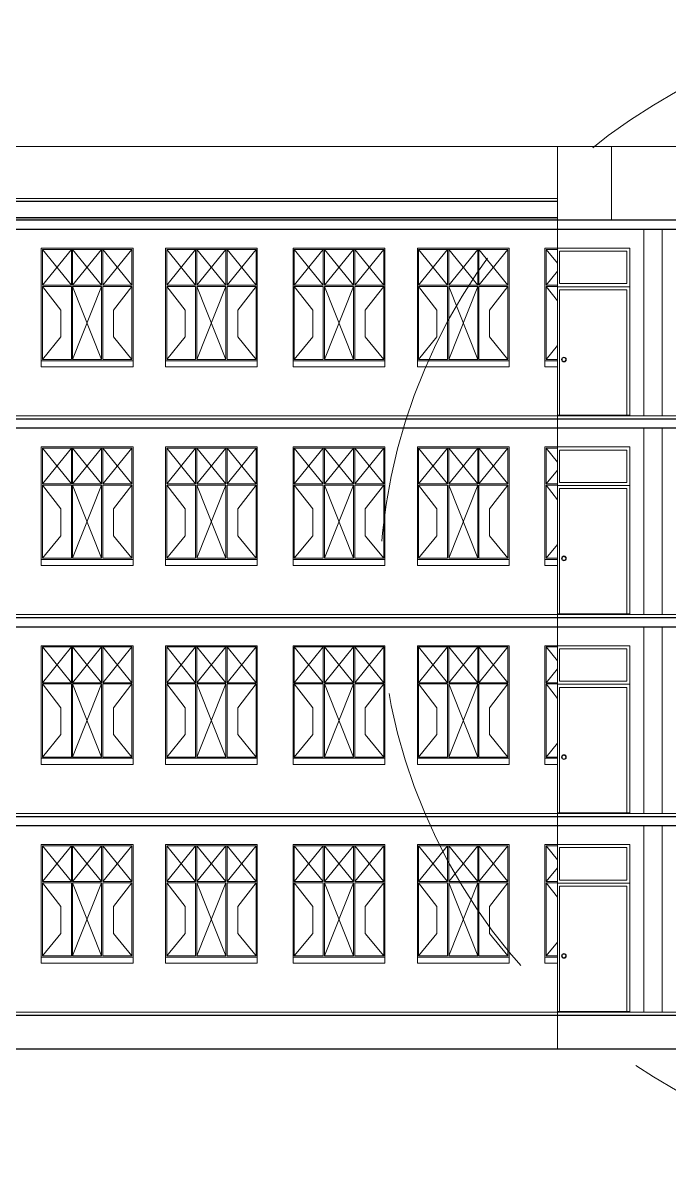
# Model space of a CAD drawing. Header units: millimetres. Extents: x 1898 to 3725, y 783 to 1532.
# Drawn here: x 2407.59 to 2418.15, y 917.74 to 936.32 of the extents above; entities that cross this region are included whole.
import ezdxf

# ---------------------------------------------------------------- set-up
doc = ezdxf.new("R2010")
doc.units = ezdxf.units.MM
doc.linetypes.add('DASHED', pattern=[0.75, 0.5, -0.25])
for name, color, linetype, lineweight in [('CLL LEV.', 15, 'Continuous', 18), ('DIM', 6, 'Continuous', 18), ('Door', 54, 'Continuous', 18), ('Dotted', 23, 'DASHED', 15), ('dpc', 24, 'Continuous', 30), ('ELEV.1', 7, 'Continuous', 20), ('ELEV.2', 250, 'Continuous', 20), ('flooring', 1, 'Continuous', 18), ('rcc', 5, 'Continuous', 30), ('Wall', 7, 'Continuous', 30), ('Window', 150, 'Continuous', 15)]:
    doc.layers.add(name, color=color, linetype=linetype, lineweight=lineweight)

# ---------------------------------------------------------------- blocks, each defined once
blk = doc.blocks.new('WIN')
at = {"layer": 'CLL LEV.'}
for p, q in [((0, 0), (0, -0.1)), ((1.5, 0), (1.5, -0.1)), ((0, -0.1), (1.5, -0.1))]:
    blk.add_line(p, q, dxfattribs=at)
at = {"layer": 'Dotted', "ltscale": 130}
for p, q in [((0.02, 1.82), (0.493, 1.235)), ((0.02, 1.235), (0.493, 1.82)), ((0.513, 1.82), (0.987, 1.235)), ((0.513, 1.235), (0.987, 1.82)), ((1.007, 1.82), (1.48, 1.235)), ((1.007, 1.235), (1.48, 1.82)), ((0.32, 0.827), (0.02, 1.215)), ((0.513, 1.215), (0.987, 0.02)), ((0.513, 0.02), (0.987, 1.215)), ((1.18, 0.827), (1.48, 1.215)), ((0.32, 0.827), (0.32, 0.389)), ((1.18, 0.827), (1.18, 0.389)), ((0.32, 0.389), (0.02, 0.02)), ((1.18, 0.389), (1.48, 0.02))]:
    blk.add_line(p, q, dxfattribs=at)
at = {"layer": 'Window'}
for p, q in [((0, 1.84), (0, 0)), ((0, 1.84), (1.5, 1.84)), ((0.02, 1.82), (0.02, 1.235)), ((0.02, 1.82), (1.48, 1.82)), ((0.493, 1.82), (0.493, 1.235)), ((0.513, 1.82), (0.513, 1.235)), ((0.987, 1.82), (0.987, 1.235)), ((1.007, 1.82), (1.007, 1.235)), ((1.48, 1.82), (1.48, 1.235)), ((1.5, 1.84), (1.5, 0)), ((0.02, 1.235), (0.493, 1.235)), ((0.02, 1.215), (0.493, 1.215)), ((0.02, 1.215), (0.02, 0.02)), ((0.493, 1.215), (0.493, 0.02)), ((0.513, 1.235), (0.987, 1.235)), ((0.513, 1.215), (0.987, 1.215)), ((0.513, 1.215), (0.513, 0.02)), ((0.987, 1.215), (0.987, 0.02)), ((1.007, 1.235), (1.48, 1.235)), ((1.007, 1.215), (1.48, 1.215)), ((1.007, 1.215), (1.007, 0.02)), ((1.48, 1.215), (1.48, 0.02)), ((0, 0), (1.5, 0)), ((0.02, 0.02), (0.493, 0.02)), ((0.513, 0.02), (0.987, 0.02)), ((1.007, 0.02), (1.48, 0.02))]:
    blk.add_line(p, q, dxfattribs=at)
blk = doc.blocks.new('DOOOR CLASSSSS')
at = {"layer": 'Door', "linetype": 'Continuous', "ltscale": 0.05}
blk.add_line((4913.247, -808.064), (4914.429, -808.064), dxfattribs=at)
for points in [[(4914.429, -805.334), (4913.247, -805.334), (4913.247, -805.964), (4914.429, -805.964)], [(4914.429, -805.964), (4913.247, -805.964), (4913.247, -808.064)], [(4914.397, -808.064), (4914.397, -806.014), (4913.297, -806.014), (4913.297, -808.064)]]:
    blk.add_lwpolyline(points, dxfattribs=at)
blk.add_lwpolyline([(4913.297, -805.914), (4914.397, -805.914), (4914.397, -805.384), (4913.297, -805.384)], close=True, dxfattribs=at)
at = {"layer": 'Door'}
for radius in [0.0385, 0.0308]:
    blk.add_circle((4914.323, -807.155), radius, dxfattribs=at)

msp = doc.modelspace()

# ---------------------------------------------------------------- hatches: boundary and pattern name
at = {"layer": 'dpc'}
msp.add_hatch(color=256, dxfattribs=at).paths.add_polyline_path([(2416.3207, 933.1393), (2391.7624, 933.1393), (2391.7624, 933.8993), (2391.6724, 933.8993), (2391.6724, 933.9368), (2391.6574, 933.9368), (2391.6574, 933.8843), (2391.7224, 933.8843), (2391.7224, 933.0993), (2416.3207, 933.0993)])

# ---------------------------------------------------------------- linework, layer by layer
at = {"layer": 'CLL LEV.'}
for p, q in [((2416.1173, 930.7993), (2416.1173, 930.6993)), ((2416.1173, 930.6993), (2416.3207, 930.6993)), ((2416.1173, 927.5493), (2416.1173, 927.4493)), ((2416.1173, 927.4493), (2416.3207, 927.4493)), ((2416.1173, 924.2993), (2416.1173, 924.1993)), ((2416.1173, 924.1993), (2416.3207, 924.1993)), ((2416.1173, 921.0493), (2416.1173, 920.9493)), ((2416.1173, 920.9493), (2416.3207, 920.9493))]:
    msp.add_line(p, q, dxfattribs=at)
at = {"layer": 'DIM', "color": 1, "linetype": 'DASHED', "ltscale": 10}
msp.add_circle((2422.7066, 927.0345), 9.2895, dxfattribs=at)
at = {"layer": 'Dotted', "ltscale": 130}
for p, q in [((2416.1373, 932.6193), (2416.3207, 932.3926)), ((2416.1373, 932.0343), (2416.3207, 932.261)), ((2416.3207, 931.777), (2416.1373, 932.0143)), ((2416.3207, 931.0451), (2416.1373, 930.8193)), ((2416.1373, 929.3693), (2416.3207, 929.1426)), ((2416.1373, 928.7843), (2416.3207, 929.011)), ((2416.3207, 928.527), (2416.1373, 928.7643)), ((2416.3207, 927.7951), (2416.1373, 927.5693)), ((2416.1373, 926.1193), (2416.3207, 925.8926)), ((2416.1373, 925.5343), (2416.3207, 925.761)), ((2416.3207, 925.277), (2416.1373, 925.5143)), ((2416.3207, 924.5451), (2416.1373, 924.3193)), ((2416.1373, 922.8693), (2416.3207, 922.6426)), ((2416.1373, 922.2843), (2416.3207, 922.511)), ((2416.3207, 922.027), (2416.1373, 922.2643)), ((2416.3207, 921.2951), (2416.1373, 921.0693))]:
    msp.add_line(p, q, dxfattribs=at)
at = {"layer": 'dpc'}
msp.add_line((2391.7624, 933.1393), (2416.3207, 933.1393), dxfattribs=at)
at = {"layer": 'ELEV.1'}
for p, q in [((2416.3207, 934.2993), (2391.8374, 934.2993)), ((2416.3207, 934.2993), (2416.3207, 919.5493)), ((2417.2023, 934.2993), (2424.2448, 934.2993)), ((2417.2023, 934.2993), (2417.2023, 933.0993)), ((2417.7323, 932.9493), (2417.7323, 929.8993)), ((2418.0323, 932.9493), (2418.0323, 929.8993)), ((2417.7323, 929.6993), (2417.7323, 926.6493)), ((2418.0323, 929.6993), (2418.0323, 926.6493)), ((2417.7323, 926.4493), (2417.7323, 923.3993)), ((2418.0323, 926.4493), (2418.0323, 923.3993)), ((2417.7323, 923.1993), (2417.7323, 920.1493)), ((2418.0323, 923.1993), (2418.0323, 920.1493))]:
    msp.add_line(p, q, dxfattribs=at)
at = {"layer": 'ELEV.2'}
for p, q in [((2417.2023, 934.2993), (2416.3207, 934.2993)), ((2416.3207, 934.2993), (2416.3207, 933.0993))]:
    msp.add_line(p, q, dxfattribs=at)
at = {"layer": 'flooring'}
for p, q in [((2416.3207, 933.4493), (2391.7624, 933.4493)), ((2397.4223, 929.8993), (2431.7148, 929.8993)), ((2397.4223, 926.6493), (2431.7148, 926.6493)), ((2397.4223, 923.3993), (2431.7148, 923.3993)), ((2397.4223, 920.1493), (2431.7148, 920.1493))]:
    msp.add_line(p, q, dxfattribs=at)
at = {"layer": 'rcc'}
for p, q in [((2416.3207, 933.3993), (2391.7624, 933.3993)), ((2391.4924, 933.0993), (2456.6348, 933.0993)), ((2397.4573, 932.9493), (2431.6448, 932.9493)), ((2397.1573, 929.8493), (2456.6348, 929.8493)), ((2397.4573, 929.6993), (2431.6448, 929.6993)), ((2397.1573, 926.5993), (2456.6348, 926.5993)), ((2397.4573, 926.4493), (2431.6448, 926.4493)), ((2397.1573, 923.3493), (2456.6348, 923.3493)), ((2397.4573, 923.1993), (2431.6448, 923.1993))]:
    msp.add_line(p, q, dxfattribs=at)
at = {"layer": 'Wall'}
for p, q in [((2391.8124, 920.0993), (2492.8148, 920.0993)), ((2386.0475, 919.5493), (2499.0793, 919.5493))]:
    msp.add_line(p, q, dxfattribs=at)
at = {"layer": 'Window'}
for p, q in [((2416.1173, 932.6393), (2416.1173, 930.7993)), ((2416.1173, 932.6393), (2416.3207, 932.6393)), ((2416.1373, 932.6193), (2416.1373, 932.0343)), ((2416.1373, 932.6193), (2416.3207, 932.6193)), ((2416.1373, 932.0343), (2416.3207, 932.0343)), ((2416.1373, 932.0143), (2416.3207, 932.0143)), ((2416.1373, 932.0143), (2416.1373, 930.8193)), ((2416.1373, 930.8193), (2416.3207, 930.8193)), ((2416.1173, 930.7993), (2416.3207, 930.7993)), ((2416.1173, 929.3893), (2416.1173, 927.5493)), ((2416.1173, 929.3893), (2416.3207, 929.3893)), ((2416.1373, 929.3693), (2416.1373, 928.7843)), ((2416.1373, 929.3693), (2416.3207, 929.3693)), ((2416.1373, 928.7843), (2416.3207, 928.7843)), ((2416.1373, 928.7643), (2416.3207, 928.7643)), ((2416.1373, 928.7643), (2416.1373, 927.5693)), ((2416.1173, 927.5493), (2416.3207, 927.5493)), ((2416.1373, 927.5693), (2416.3207, 927.5693)), ((2416.1173, 926.1393), (2416.1173, 924.2993)), ((2416.1173, 926.1393), (2416.3207, 926.1393)), ((2416.1373, 926.1193), (2416.1373, 925.5343)), ((2416.1373, 926.1193), (2416.3207, 926.1193)), ((2416.1373, 925.5343), (2416.3207, 925.5343)), ((2416.1373, 925.5143), (2416.3207, 925.5143)), ((2416.1373, 925.5143), (2416.1373, 924.3193)), ((2416.1373, 924.3193), (2416.3207, 924.3193)), ((2416.1173, 924.2993), (2416.3207, 924.2993)), ((2416.1173, 922.8893), (2416.1173, 921.0493)), ((2416.1173, 922.8893), (2416.3207, 922.8893)), ((2416.1373, 922.8693), (2416.1373, 922.2843)), ((2416.1373, 922.8693), (2416.3207, 922.8693)), ((2416.1373, 922.2843), (2416.3207, 922.2843)), ((2416.1373, 922.2643), (2416.3207, 922.2643)), ((2416.1373, 922.2643), (2416.1373, 921.0693)), ((2416.1173, 921.0493), (2416.3207, 921.0493)), ((2416.1373, 921.0693), (2416.3207, 921.0693))]:
    msp.add_line(p, q, dxfattribs=at)

# ---------------------------------------------------------------- block references
at = {"layer": 'Door', "linetype": 'Continuous', "xscale": -1}
for p in [(7330.7497, 1737.9734), (7330.7497, 1734.7234), (7330.7497, 1731.4734), (7330.7497, 1728.2234)]:
    msp.add_blockref('DOOOR CLASSSSS', p, dxfattribs=at)
at = {"layer": 'Window'}
for p in [(2407.8873, 930.7993), (2409.9173, 930.7993), (2412.0023, 930.7993), (2414.0323, 930.7993), (2407.8873, 927.5493), (2409.9173, 927.5493), (2412.0023, 927.5493), (2414.0323, 927.5493), (2407.8873, 924.2993), (2409.9173, 924.2993), (2412.0023, 924.2993), (2414.0323, 924.2993), (2407.8873, 921.0493), (2409.9173, 921.0493), (2412.0023, 921.0493), (2414.0323, 921.0493)]:
    msp.add_blockref('WIN', p, dxfattribs=at)

doc.saveas('drawing.dxf')
